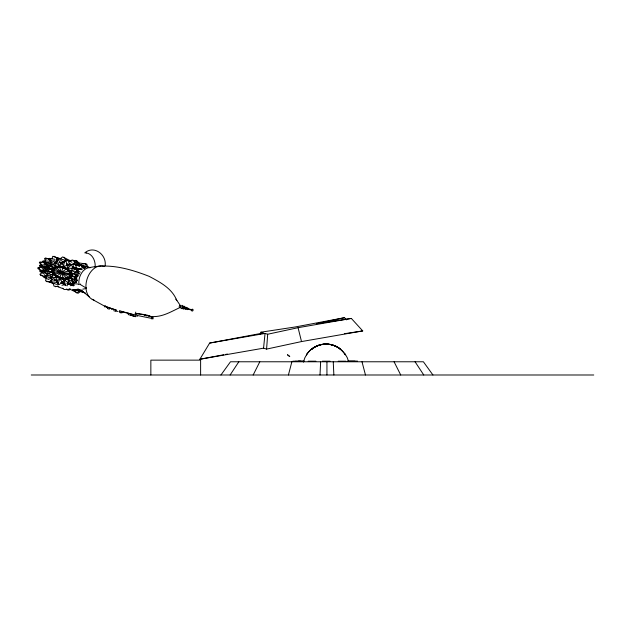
<?xml version="1.0" encoding="UTF-8"?>
<svg xmlns="http://www.w3.org/2000/svg" width="625" height="625" viewBox="0 0 625 625"><rect width="100%" height="100%" fill="white"/><g stroke="black" fill="none" stroke-linecap="round" stroke-linejoin="round"><path stroke-width="0.94" d="M95.109 267.328C95.797 261.43 92.641 253.906 86.477 253M75.195 280.367L74.992 277.648L75.859 274.883L78.633 275.312M183.055 307.117L182.773 305.758L182 305.289M320.008 374.992L320.633 361.773M266.586 349.094L267.688 334.234L298.07 327.695L351.336 318.43L362.734 330.922L301.508 341.57L266.586 349.094L263.555 348.172L199.875 359.25L209.648 343.07L263.438 332.953L260.93 332.195L260.672 334.016M263.555 348.172L265.047 333.438L267.688 334.234M135.266 314.445L135.773 312.07M135.711 314.32L135.891 313.477C141.023 313.984 149.883 315.023 152.781 317.555M136.727 314.328L136.906 313.492M144.695 315.617L144.875 314.781M146.977 316.141L147.156 315.305L152.922 317.617M149.07 316.672L148.945 316.023M152.125 317.648L152 316.992M288.414 374.992L291.875 361.773M119.547 311.664L119.781 310.836L136.164 315.344M119.859 311.75L119.781 310.836M122.141 312.375L122.367 311.547M128.352 314.078L128.578 313.25M137.102 316.5L137.328 315.672M46.312 278.086L45.516 280.805L53.844 283.352M47.117 275.367L48.18 271.742M50.047 265.398L50.844 262.68M51.914 259.055L52.711 256.336L61.039 258.891M57.812 284.898L65.008 260.438L66.805 260.922M67.102 285.875L73.766 263.219M104.766 306.859L105.219 306.008L104.945 306.828M106.133 307.484L106.406 306.672L105.031 306.047M107.594 308.039L107.867 307.227L106.406 306.672M109.453 308.703L109.719 307.891L107.867 307.227M111.578 309.43L111.844 308.617L109.719 307.891M303.414 362.117L304.844 357.812L307.094 353.867A23.203 23.195 -90 0 1 322.102 344.406C331.062 342.844 340.562 347.117 345.367 354.852A23.07 23.008 -90 0 0 307.078 353.859M253.164 374.992L259.805 361.773M306.477 354.953L307.086 353.867M230.109 374.992L238.828 361.773M220.945 374.992L230.484 361.773L423.391 361.773L432.938 374.992M182.672 308.086L181.07 308.688M184.578 308.578C181.156 311.219 183.305 303.305 184.938 307.266M50.781 280.68L49.359 281.844L77.688 275.617M42.102 272.586L39.82 274.32L42.438 275.617M44.383 270.844L48.18 267.945M50.461 266.203L51.984 265.047M54.266 263.305L57.305 260.984M59.586 259.242L62.625 256.922L70.469 260.797M50.008 281.367L72.812 263.969L78.195 265.422M59.148 284.586L80.43 268.352M70.773 285.773L76.852 281.133M81.195 290.938L78.156 293.258L69.445 288.953M80.523 290.211L76.773 292.977L74.812 290.852M152.758 317.359L152.883 318.016L152.508 317.828M130.852 313.875L126.75 313M132.961 314.461L131.242 314.234M45.461 275.414L43.031 276.57L77.016 279.18M180.461 307.312C171.258 311.5 162.867 317.07 152.211 316.555M86.078 288L80.438 284.609M39.656 268.008L37.852 268.562L41.969 271.055M78.602 289.109L74.102 290.492L72.453 289.5M135.891 313.477L135.609 313.859M153.289 318.742L151.625 318.891M44.008 269.625L39.609 270.734L76.312 282.562M85.938 287.531L86.133 288.523L82.734 289.156M41.594 266.875L37.812 267.703L40.078 269.383M44.422 266.25L51.031 264.797M60.477 262.719L64.258 261.891M68.031 261.055L72.75 260.016L79.547 265.07M82.625 264.07L85.453 263.445L86.523 266.914M55.32 286.734L58.156 286.109M61.93 285.281L65.711 284.453M67.602 284.039L70.43 283.414M72.32 283L76.094 282.164M78.242 284.578L80.523 284.07L80.562 284.586M69.914 289.75L68.023 290.164L66.516 289.039M346.375 319.875L344.539 317.688L316.375 323.75L351.336 318.43M344.539 317.688L295.102 326.992L260.93 332.195M199.875 359.25L223.648 354.773M225.555 354.414L227.453 354.062M209.648 343.07L265.047 333.438M344.555 333.695L362.734 330.922M90.055 267.508C110.07 263.195 130.57 269.062 149.172 276.359C159.906 282.078 172.289 288.477 176.797 300.602L175.977 299.117L180.773 306.164M45.031 264.75L39.602 265.219L73.383 285.648M69.375 260.93L71.242 260.797M66.734 289.578L70.469 289.32M41.18 262.531L39.305 262.633L41.914 265.469M72.977 260.828L76.711 260.633L79.32 263.461M70.609 289.203L64.062 289.555L62.766 288.133M298.438 361.102L304.227 361.102M348.43 361.102L357.531 361.102M292.859 361.195L300.57 361.195M308.188 361.195L315.906 361.195M322.336 361.195L330.047 361.195M338.211 361.195L345.922 361.195M347.266 361.195L354.984 361.195M295.094 361.297L302.805 361.297M31.25 374.992L593.75 374.992M192.211 309.141C193.828 309.07 193.078 311.805 191.727 310.906M49.578 261.203L43.023 260.859L65.828 285.656L56.656 258.766L58.453 259.25M86.438 252.984L84.766 252.867C94.047 244.883 106.891 254.758 105.109 265.789M43.688 262.242L39.797 261.945L41.016 263.391M47.57 262.539L50.484 262.766M54.367 263.062L56.305 263.211M60.195 263.508L62.133 263.656M66.992 264.031L81.555 265.148L84.586 268.758M81.148 269.133L39.398 265.93L44.062 269.422M40.531 271.062L79.375 274.047M46.523 281.609L51.375 281.977M54.289 282.203L58.172 282.5M61.086 282.727L64 282.945M66.914 283.172L70.797 283.469M72.742 283.617L77.594 283.992M137.047 313.719L138.133 313.828A9.102 0.828 11.9 0 1 140.055 314.109M151.586 318.383L137.492 315.523M50.281 259.117L44.523 258.344L47.586 267.312M75.234 262.477L86.75 264.031L87.977 267.617M58.828 286.797L54.031 286.148L52.805 282.562M77.062 289.258L79.945 289.641M55.102 259.344L49.352 258.336L58.242 284.352M77.062 289.328L79.93 289.836M179.742 307.508L191.867 310.062M105.656 306.328L104.711 306.203L105.117 306.422M190.812 309.719L191.656 309.945M84.406 267.68L81.789 266.391L85.383 267.359M45.977 262.43L43.281 261.703L76.234 281.641M45.688 267.32L49.281 268.289M50.18 268.531L52.875 269.258M43.227 271.789L45.023 272.281M46.633 277.234L43.938 276.508L78.875 268.828L81.57 269.555L82.562 265.953L77.414 264.094M76.938 289.477L78.734 289.961M119.641 312.508L120.922 312.852M121.016 312.594L120.617 312.477L121.977 312.867M135.766 316.664L128.164 314.578M75.297 276.219L77.07 276.703M122.055 311.711L125.992 312.797M130.484 315.188L135.789 316.656M64.891 260.172L57.609 258.016L50.414 282.484L56.781 284.367M77.625 263.938L83.992 265.82M87.633 266.891L90.367 267.703M74.977 289.742L76.797 290.281M81.352 291.625L83.164 292.164M76.766 263.711L89.711 267.68M74.195 289.594L85.289 292.992M116.047 310.891L118.086 311.523M62.883 288.633L58.555 286.969M50.062 259.406L45.477 257.93L46.109 259.656M53.734 260.586L57.406 261.773M59.242 262.359L62.914 263.547M66.586 264.727L68.414 265.32M72.086 266.5L82.18 269.758M79.07 273.195L42.359 261.367L45.508 264.516M66.523 273.375L71.117 274.852M40.297 265.867L77.008 277.695M40.391 275.227L44.977 276.703M48.648 277.891L52.32 279.07M54.156 279.664L56.906 280.547M61.492 282.031L63.328 282.617M67 283.805L73.422 285.875M113.664 310.664L115.883 311.375M111.844 308.617L116.312 310.078L106.5 306.984M107.445 308.523L109.297 309.188M73.648 289.797L75.367 290.422M180.156 305.594L191.898 309.93M74.992 277.648L76.711 278.336M71.938 262.227L66.555 259.953L43.758 277.352L49.133 279.625M81.789 266.391L85.375 267.906M135.43 314.695L136.188 315.062M77.438 264.242L79.18 265.102M74.953 279.062L77.531 280.406M92.219 299.344L104.43 306.055M79.711 266.633L74.82 263.859L39.883 271.539L44.773 274.312M53.977 256.258L58.922 259.25M60.57 260.25L63.859 262.242M66.336 263.734L68.805 265.234M72.102 267.227L75.398 269.219M77.039 270.219L80.336 272.211M77.984 276.5L48.328 258.562L50.016 260.945M44.445 272.555L47.742 274.547M50.211 276.039L51.859 277.039M60.922 282.516L65.859 285.508M81.82 266.758L84.086 268.445M89.133 296.797L81.148 289.984A12.773 8.906 -73.9 0 0 83.383 291.844M75.328 260.352L80.5 265.188M64.008 257.203L66.617 260.039M68.57 262.164L71.18 264.992M72.484 266.414L75.086 269.242M76.391 270.664L79 273.492M77.25 280.594L56.398 257.922L57.039 259.406M49.023 259.211L73.133 285.422M43.867 267.594L46.477 270.43M54.945 279.633L58.203 283.18M415.055 361.773L423.766 374.992M345.07 353.867L347.32 357.812L348.461 361.258M394.078 361.773L400.719 374.992M74.047 260.609L78.344 273.164M65.328 259.562L74.219 285.578M70.852 277.164L73.305 284.344M50.656 276.281L51.578 278.969M362 361.773L365.469 374.992M298.07 327.695L301.508 341.57M333.242 361.773L333.867 374.992M326.938 361.773L326.938 374.992M200.617 374.992L200.617 360.141L150.852 360.141L150.852 374.992M94.016 300.039A17.578 12.258 -73.9 0 1 86.461 281.352A17.578 12.258 -73.9 0 1 101.391 265.859M102.359 265.938A17.578 12.258 -73.9 0 1 104.234 266.422M135.312 314.047A9.102 0.828 11.9 0 1 135.586 313.664M140.766 314.227A9.102 0.828 11.9 0 1 146.109 315.312M78.852 283.625A12.75 8.891 -73.9 0 1 90.039 267.609M76.258 275.438A4.75 3.312 -73.9 0 1 76.883 274.422M180.289 307.297A0.984 0.688 -73.9 0 1 179.32 307.164A0.984 0.688 -73.9 0 1 179.617 305.805A0.984 0.688 -73.9 0 1 180.578 305.945M184.672 308.18C186.062 312.203 187.195 304.344 184.672 308.18M186.781 308.711C187.922 311.969 188.797 305.625 186.781 308.711M312.945 348.305L311.711 349.383C319.664 342.383 332.648 342.438 340.656 349.312L338.531 347.648A23.039 22.977 -90 0 0 312.953 348.305M289.711 356.5L287.562 354.828L289.711 356.5"/></g></svg>
